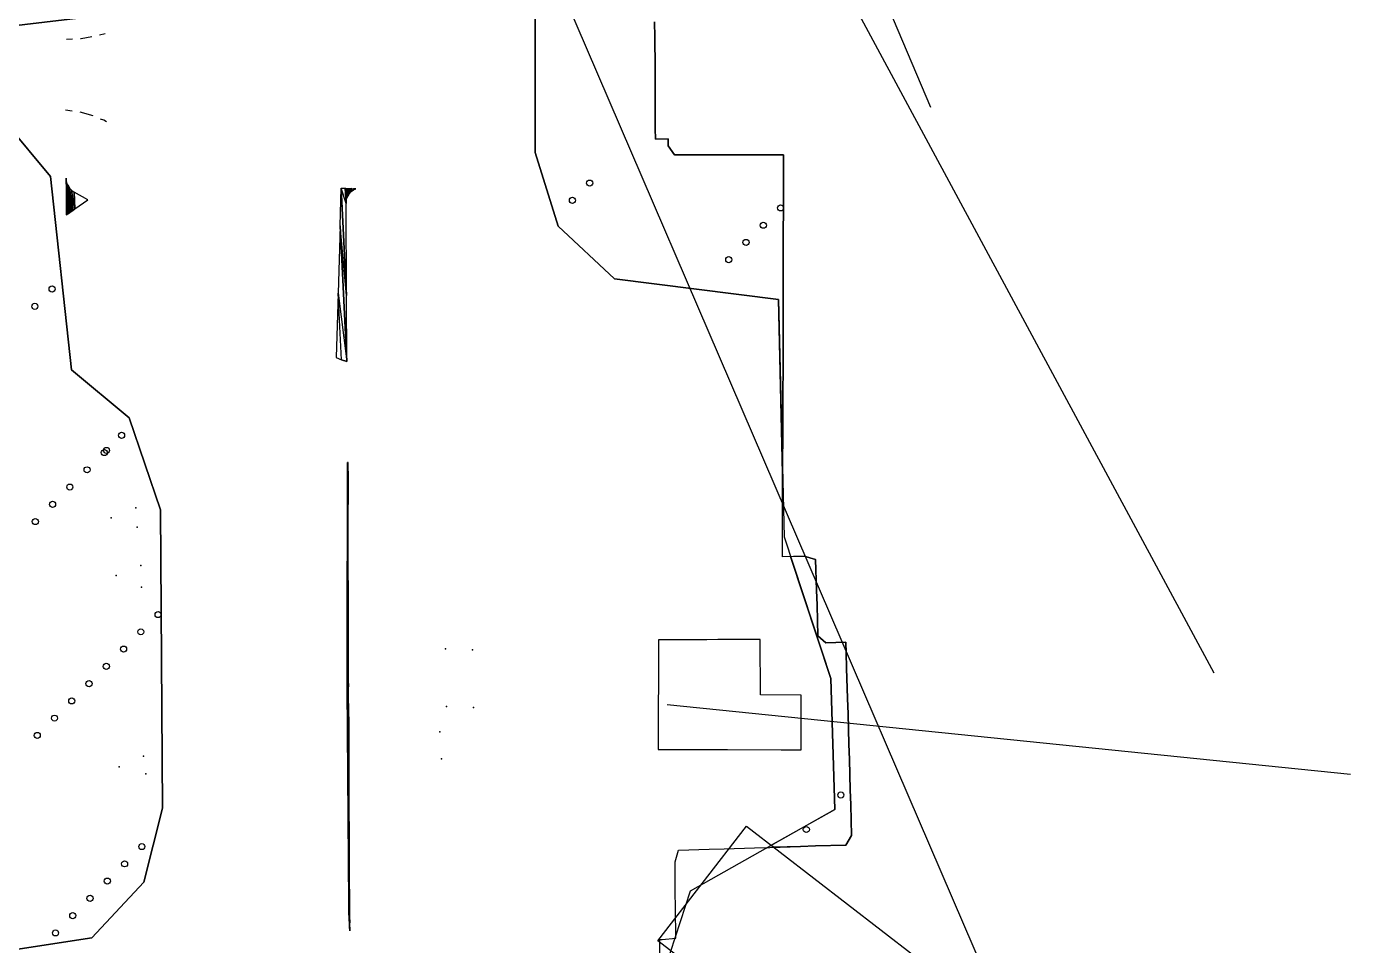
# Model space of a CAD drawing. Header units: metres. Extents: x 4 to 261, y 19 to 641.
# Drawn here: x 115.5 to 202.3, y 208.2 to 268.5 of the extents above; entities that cross this region are included whole.
import ezdxf

# ---------------------------------------------------------------- set-up
doc = ezdxf.new("R2010")
doc.units = ezdxf.units.M
for name, color, linetype in [('BOUNDARY', 7, 'Continuous'), ('BUILDING', 7, 'Continuous'), ('CURB', 7, 'Continuous'), ('ELECTR_CABLE', 7, 'Continuous'), ('ROAD', 7, 'Continuous'), ('SEWER', 7, 'Continuous'), ('SIDEWALK_PATH', 7, 'Continuous'), ('TREE', 7, 'Continuous'), ('WATER_PIPELINE', 7, 'Continuous')]:
    doc.layers.add(name, color=color, linetype=linetype)

# ---------------------------------------------------------------- blocks, each defined once
blk = doc.blocks.new('ДЕРЕН_FLAVIRAMEA')
blk.add_circle((0, 0), 0.2)
blk = doc.blocks.new('ДЕРЕН_SIBIRICA')
blk.add_circle((0, 0), 0.2)
blk = doc.blocks.new('СПИРЕЯ_СЕРАЯ')
blk.add_circle((0, 0), 0.2)
blk = doc.blocks.new('BEREZA')
blk.add_circle((0, 0), 0.2)
blk = doc.blocks.new('МИСКАНТУС_КИТАЙСКИЙ')
blk.add_circle((0, 0), 0.2)

msp = doc.modelspace()

# ---------------------------------------------------------------- linework, layer by layer
at = {"layer": 'BOUNDARY'}
msp.add_lwpolyline([(157.021, 206.769), (157.006, 208.606), (157.006, 208.606), (157.155, 208.621), (158.051, 208.71), (158.036, 210.711), (158.021, 211.711), (158.006, 213.712), (158.23, 214.474), (160.231, 214.533), (161.231, 214.563), (163.217, 214.623), (164.218, 214.653), (166.218, 214.713), (167.204, 214.743), (169.205, 214.802), (169.578, 215.429), (169.518, 217.43), (169.488, 218.416), (169.429, 220.417), (169.399, 221.417), (169.339, 223.403), (169.309, 224.403), (169.25, 226.404), (169.22, 227.404), (169.205, 228.091), (169.205, 228.091), (167.891, 228.047), (167.368, 228.524), (167.308, 230.525), (167.279, 231.511), (167.219, 233.512), (166.457, 233.735), (165.039, 233.691), (165.039, 233.691), (165.039, 234.258), (165.039, 235.259), (165.054, 237.259), (165.054, 238.26), (165.054, 240.246), (165.069, 241.246), (165.069, 243.247), (165.069, 244.232), (165.084, 246.233), (165.084, 247.234), (165.084, 249.234), (165.084, 250.22), (165.099, 252.221), (165.099, 253.221), (165.099, 255.222), (165.114, 256.208), (165.114, 258.208), (165.114, 259.209), (165.114, 260.045), (165.114, 260.045), (163.964, 260.045), (162.963, 260.045), (160.963, 260.045), (159.962, 260.045), (159.156, 260.045), (159.156, 260.045), (157.976, 260.045), (157.558, 260.627), (157.558, 261.09), (157.558, 261.09), (156.722, 261.075), (156.722, 261.075), (156.707, 261.777), (156.707, 262.777), (156.692, 264.778), (156.692, 265.764), (156.677, 267.765), (156.662, 268.765)], dxfattribs=at)
at = {"layer": 'BUILDING'}
for points in [[(156.901, 221.074), (157.902, 221.059), (157.902, 221.059), (160.007, 221.059), (160.007, 221.059), (160.186, 221.059), (160.186, 221.059), (160.828, 221.059), (160.828, 221.059), (161.022, 221.059), (161.022, 221.059), (161.44, 221.059), (161.44, 221.059), (164.964, 221.044), (164.964, 221.044), (165.756, 221.044), (165.756, 221.044), (166.174, 221.044), (166.174, 221.044), (166.263, 221.044), (166.263, 221.044), (166.278, 224.627), (166.278, 224.627), (163.605, 224.642), (163.605, 224.642), (163.59, 228.271), (163.59, 228.271), (161.007, 228.271), (161.007, 228.271), (160.798, 228.271), (160.798, 228.271), (160.082, 228.256), (160.082, 228.256), (159.663, 228.256), (159.663, 228.256), (157.842, 228.256), (157.842, 228.256), (156.916, 228.256), (156.916, 228.256), (156.901, 221.074)], [(156.881, 208.521), (162.678, 216.04), (178.138, 204.119), (176.133, 201.52), (175.478, 201.177), (174.08, 200.617), (172.634, 200.199), (172.077, 200.098), (172.079, 200.005), (172.08, 199.893), (172.094, 197.948), (172.109, 197.004), (172.11, 196.893), (172.111, 196.778)]]:
    msp.add_lwpolyline(points, close=True, dxfattribs=at)
at = {"layer": 'CURB'}
for points in [[(118.124, 267.63), (118.512, 267.645)], [(119.035, 267.66), (119.094, 267.66), (119.094, 267.66), (119.781, 267.809)], [(120.289, 267.914), (120.662, 267.989)], [(118.497, 262.912), (118.049, 262.972)], [(119.871, 262.598), (119.02, 262.837)], [(120.752, 262.21), (120.573, 262.315), (120.573, 262.315), (120.349, 262.389)]]:
    msp.add_lwpolyline(points, dxfattribs=at)
at = {"layer": 'ELECTR_CABLE'}
msp.add_line((186.528, 187.302), (132.509, 312.828), dxfattribs=at)
at = {"layer": 'GROUND'}
for points in [[(118.758, 415.452), (118.198, 371.87), (122.529, 364.423), (120.633, 348.928), (120.647, 324.491), (123.443, 307.269), (124.425, 278.122), (123.272, 272.943), (119.632, 269.082), (104.324, 267.27), (104.077, 264.385), (110.004, 263.977), (114.165, 262.125), (117.074, 258.621), (118.456, 245.952), (122.222, 242.796), (124.292, 236.766), (124.42, 217.219), (123.201, 212.366), (119.783, 208.712), (107.524, 206.842)], [(156.662, 268.765), (156.677, 267.765), (156.692, 265.764), (156.692, 264.778), (156.707, 262.777), (156.707, 261.777), (156.722, 261.075), (157.558, 261.09), (157.558, 260.627), (157.976, 260.045), (159.156, 260.045), (159.962, 260.045), (160.963, 260.045), (162.963, 260.045), (163.964, 260.045), (165.114, 260.045), (165.114, 259.209), (165.114, 258.208), (165.114, 256.208), (165.099, 255.222), (165.099, 253.221), (165.099, 252.221), (165.084, 250.22), (165.084, 249.234), (165.084, 247.234), (165.084, 246.233), (165.069, 244.232), (165.069, 243.247), (165.069, 241.246), (165.054, 240.246), (165.054, 239.161), (164.792, 250.554), (154.034, 251.909), (150.353, 255.372), (148.835, 260.192), (148.851, 282.735)]]:
    msp.add_lwpolyline(points, dxfattribs=at)
msp.add_lwpolyline([(167.219, 233.512), (167.279, 231.511), (167.308, 230.525), (167.368, 228.524), (167.891, 228.047), (169.205, 228.091), (169.22, 227.404), (169.25, 226.404), (169.309, 224.403), (169.339, 223.403), (169.399, 221.417), (169.429, 220.417), (169.488, 218.416), (169.518, 217.43), (169.578, 215.429), (169.205, 214.802), (167.204, 214.743), (166.218, 214.713), (164.467, 214.66), (164.304, 214.786), (168.478, 217.141), (168.214, 225.711), (165.577, 233.708), (166.457, 233.735)], close=True, dxfattribs=at)
at = {"layer": 'ROAD'}
for points in [[(107.524, 206.842), (119.783, 208.712), (123.201, 212.366), (124.42, 217.219), (124.292, 236.766), (122.222, 242.796), (118.456, 245.952), (117.074, 258.621), (114.165, 262.125), (110.004, 263.977), (104.077, 264.385), (104.324, 267.27), (119.632, 269.082), (123.272, 272.943), (124.425, 278.122), (123.443, 307.269), (120.647, 324.491), (120.633, 348.928), (122.529, 364.423), (118.198, 371.87), (118.758, 415.452)], [(138.352, 388.694), (156.04, 386.151), (155.82, 376.061), (149.444, 370.565), (148.593, 366.183), (148.728, 355.786), (150.808, 349.716), (155.945, 346.295), (156.266, 342.645), (154.423, 335.769), (154.94, 293.106), (150.764, 288.755), (148.851, 282.735), (148.835, 260.192), (150.353, 255.372), (154.034, 251.909), (164.792, 250.554), (165.149, 235.007), (168.214, 225.711), (168.478, 217.141), (158.987, 211.786), (157.03, 205.758)]]:
    msp.add_lwpolyline(points, dxfattribs=at)
at = {"layer": 'SEWER'}
for p, q in [((142.324, 320.671), (193.319, 226.1)), ((157.485, 224.01), (202.272, 219.448))]:
    msp.add_line(p, q, dxfattribs=at)
at = {"layer": 'SIDEWALK_PATH'}
for points in [[(118.109, 258.328), (118.094, 258.507), (118.094, 258.507), (118.213, 256.178), (118.213, 256.178), (118.109, 258.328), (118.094, 258.507), (118.213, 256.178), (118.213, 256.178), (118.094, 258.507), (118.213, 256.178), (118.094, 258.507), (118.094, 258.507), (118.109, 256.103), (118.109, 256.103), (118.213, 256.178)], [(118.154, 258.149), (118.258, 256.208), (118.258, 256.208), (118.109, 258.328), (118.109, 258.328), (118.154, 258.149), (118.258, 256.208), (118.109, 258.328), (118.109, 258.328), (118.213, 256.178), (118.213, 256.178), (118.258, 256.208)], [(118.243, 257.984), (118.318, 256.252), (118.318, 256.252), (118.154, 258.149), (118.154, 258.149), (118.243, 257.984), (118.318, 256.252), (118.154, 258.149), (118.154, 258.149), (118.258, 256.208), (118.258, 256.208), (118.318, 256.252)], [(118.348, 257.835), (118.422, 256.327), (118.422, 256.327), (118.243, 257.984), (118.243, 257.984), (118.348, 257.835), (118.422, 256.327), (118.243, 257.984), (118.243, 257.984), (118.318, 256.252), (118.318, 256.252), (118.422, 256.327)], [(118.467, 257.701), (118.542, 256.402), (118.542, 256.402), (118.348, 257.835), (118.348, 257.835), (118.467, 257.701), (118.542, 256.402), (118.348, 257.835), (118.348, 257.835), (118.422, 256.327), (118.422, 256.327), (118.542, 256.402)], [(136.116, 257.85), (136.475, 250.832), (136.475, 250.832), (136.057, 255.386), (136.057, 255.386), (136.116, 257.85), (136.475, 250.832), (136.057, 255.386), (136.057, 255.386), (136.49, 246.502), (136.49, 246.502), (136.475, 250.832)], [(136.385, 257.85), (136.445, 256.85), (136.445, 256.85), (136.116, 257.85), (136.116, 257.85), (136.385, 257.85), (136.445, 256.85), (136.116, 257.85), (136.116, 257.85), (136.475, 250.832), (136.475, 250.832), (136.445, 256.85)], [(136.415, 257.85), (136.46, 257.029), (136.46, 257.029), (136.385, 257.85), (136.385, 257.85), (136.415, 257.85), (136.46, 257.029), (136.385, 257.85), (136.385, 257.85), (136.445, 256.85), (136.445, 256.85), (136.46, 257.029)], [(136.475, 257.835), (136.505, 257.193), (136.505, 257.193), (136.415, 257.85), (136.415, 257.85), (136.475, 257.835), (136.505, 257.193), (136.415, 257.85), (136.415, 257.85), (136.46, 257.029), (136.46, 257.029), (136.505, 257.193)], [(136.549, 257.835), (136.579, 257.357), (136.579, 257.357), (136.475, 257.835), (136.475, 257.835), (136.549, 257.835), (136.579, 257.357), (136.475, 257.835), (136.475, 257.835), (136.505, 257.193), (136.505, 257.193), (136.579, 257.357)], [(136.654, 257.835), (136.669, 257.507), (136.669, 257.507), (136.549, 257.835), (136.549, 257.835), (136.654, 257.835), (136.669, 257.507), (136.549, 257.835), (136.549, 257.835), (136.579, 257.357), (136.579, 257.357), (136.669, 257.507)], [(136.788, 257.835), (136.788, 257.641), (136.788, 257.641), (136.654, 257.835), (136.654, 257.835), (136.788, 257.835), (136.788, 257.641), (136.654, 257.835), (136.654, 257.835), (136.669, 257.507), (136.669, 257.507), (136.788, 257.641)], [(136.938, 257.82), (136.938, 257.745), (136.938, 257.745), (136.788, 257.835), (136.788, 257.835), (136.938, 257.82), (136.938, 257.745), (136.788, 257.835), (136.788, 257.835), (136.788, 257.641), (136.788, 257.641), (136.938, 257.745)], [(137.087, 257.82), (136.938, 257.82), (136.938, 257.82), (136.938, 257.745), (136.938, 257.745), (137.087, 257.82)], [(118.617, 257.596), (118.676, 256.506), (118.676, 256.506), (118.467, 257.701), (118.467, 257.701), (118.617, 257.596), (118.676, 256.506), (118.467, 257.701), (118.467, 257.701), (118.542, 256.402), (118.542, 256.402), (118.676, 256.506)], [(119.527, 257.088), (118.617, 257.596), (118.617, 257.596), (118.676, 256.506), (118.676, 256.506), (119.527, 257.088)], [(136.49, 246.502), (136.057, 255.386), (136.057, 255.386), (135.922, 250.967), (135.922, 250.967), (136.49, 246.502)], [(136.49, 246.502), (136.146, 246.607), (136.146, 246.607), (135.922, 250.967), (135.922, 250.967), (136.49, 246.502), (136.146, 246.607), (135.922, 250.967), (135.922, 250.967), (135.803, 246.756), (135.803, 246.756), (136.146, 246.607)], [(136.534, 239.887), (136.579, 239.141), (136.579, 239.141), (136.52, 226.986), (136.52, 226.986), (136.534, 239.887), (136.579, 239.141), (136.52, 226.986), (136.52, 226.986), (136.609, 225.18), (136.609, 225.18), (136.579, 239.141)], [(136.579, 239.887), (136.534, 239.887), (136.534, 239.887), (136.579, 239.141), (136.579, 239.141), (136.579, 239.887)], [(136.52, 226.986), (136.609, 225.18), (136.609, 225.18), (136.52, 225.09), (136.52, 225.09), (136.52, 226.986), (136.609, 225.18), (136.52, 225.09), (136.52, 225.09), (136.624, 223), (136.624, 223), (136.609, 225.18)], [(136.52, 225.09), (136.624, 223), (136.624, 223), (136.624, 210.965), (136.624, 210.965), (136.52, 225.09), (136.624, 223), (136.624, 210.965), (136.624, 210.965), (136.684, 209.696), (136.684, 209.696), (136.624, 223)], [(136.624, 210.965), (136.684, 209.696), (136.684, 209.696), (136.624, 210.472), (136.624, 210.472), (136.624, 210.965), (136.684, 209.696), (136.624, 210.472), (136.624, 210.472), (136.684, 209.233), (136.684, 209.233), (136.684, 209.696)], [(136.684, 209.233), (136.624, 210.472), (136.624, 210.472), (136.624, 210.412), (136.624, 210.412), (136.684, 209.233)], [(136.684, 209.233), (136.684, 209.173), (136.684, 209.173), (136.624, 210.412), (136.624, 210.412), (136.684, 209.233), (136.684, 209.173), (136.624, 210.412), (136.624, 210.412), (136.639, 209.382), (136.639, 209.382), (136.684, 209.173)]]:
    msp.add_lwpolyline(points, close=True, dxfattribs=at)
at = {"layer": 'TREE'}
for p in [(122.662, 236.899), (121.045, 236.26), (122.754, 235.632), (122.988, 233.127), (121.377, 232.473), (123.034, 231.71), (142.968, 227.673), (144.732, 227.608), (143.028, 223.881), (144.791, 223.815), (142.594, 222.218), (123.172, 220.622), (142.695, 220.464), (121.575, 219.928), (123.323, 219.473)]:
    msp.add_point(p, dxfattribs=at)
at = {"layer": 'WATER_PIPELINE'}
msp.add_line((174.76, 263.145), (128.517, 372.49), dxfattribs=at)

# ---------------------------------------------------------------- block references
at = {"layer": 'BUSH'}
for name, p in [('СПИРЕЯ_СЕРАЯ', (152.409, 258.193)), ('СПИРЕЯ_СЕРАЯ', (151.277, 257.062)), ('СПИРЕЯ_СЕРАЯ', (164.92, 256.563)), ('СПИРЕЯ_СЕРАЯ', (163.789, 255.431)), ('ДЕРЕН_SIBIRICA', (162.657, 254.3)), ('ДЕРЕН_SIBIRICA', (161.526, 253.169)), ('ДЕРЕН_FLAVIRAMEA', (117.179, 251.248)), ('МИСКАНТУС_КИТАЙСКИЙ', (116.047, 250.116)), ('ДЕРЕН_SIBIRICA', (121.734, 241.661)), ('ДЕРЕН_SIBIRICA', (120.603, 240.529)), ('ДЕРЕН_FLAVIRAMEA', (119.471, 239.398)), ('ДЕРЕН_FLAVIRAMEA', (118.34, 238.267)), ('ДЕРЕН_FLAVIRAMEA', (117.209, 237.135)), ('ДЕРЕН_FLAVIRAMEA', (116.077, 236.004)), ('ДЕРЕН_SIBIRICA', (124.125, 229.909)), ('ДЕРЕН_SIBIRICA', (122.993, 228.778)), ('ДЕРЕН_SIBIRICA', (121.862, 227.646)), ('ДЕРЕН_SIBIRICA', (120.73, 226.515)), ('ДЕРЕН_FLAVIRAMEA', (119.599, 225.384)), ('ДЕРЕН_FLAVIRAMEA', (118.468, 224.252)), ('ДЕРЕН_FLAVIRAMEA', (117.336, 223.121)), ('ДЕРЕН_FLAVIRAMEA', (116.205, 221.99)), ('ДЕРЕН_FLAVIRAMEA', (168.869, 218.085)), ('ДЕРЕН_FLAVIRAMEA', (166.606, 215.822)), ('ДЕРЕН_SIBIRICA', (123.06, 214.702)), ('ДЕРЕН_SIBIRICA', (121.928, 213.571)), ('ДЕРЕН_FLAVIRAMEA', (120.797, 212.439)), ('ДЕРЕН_FLAVIRAMEA', (119.665, 211.308)), ('ДЕРЕН_FLAVIRAMEA', (118.534, 210.176)), ('ДЕРЕН_FLAVIRAMEA', (117.403, 209.045))]:
    msp.add_blockref(name, p, dxfattribs=at)
at = {"layer": 'TREE'}
msp.add_blockref('BEREZA', (120.744, 240.671), dxfattribs=at)

doc.saveas('drawing.dxf')
